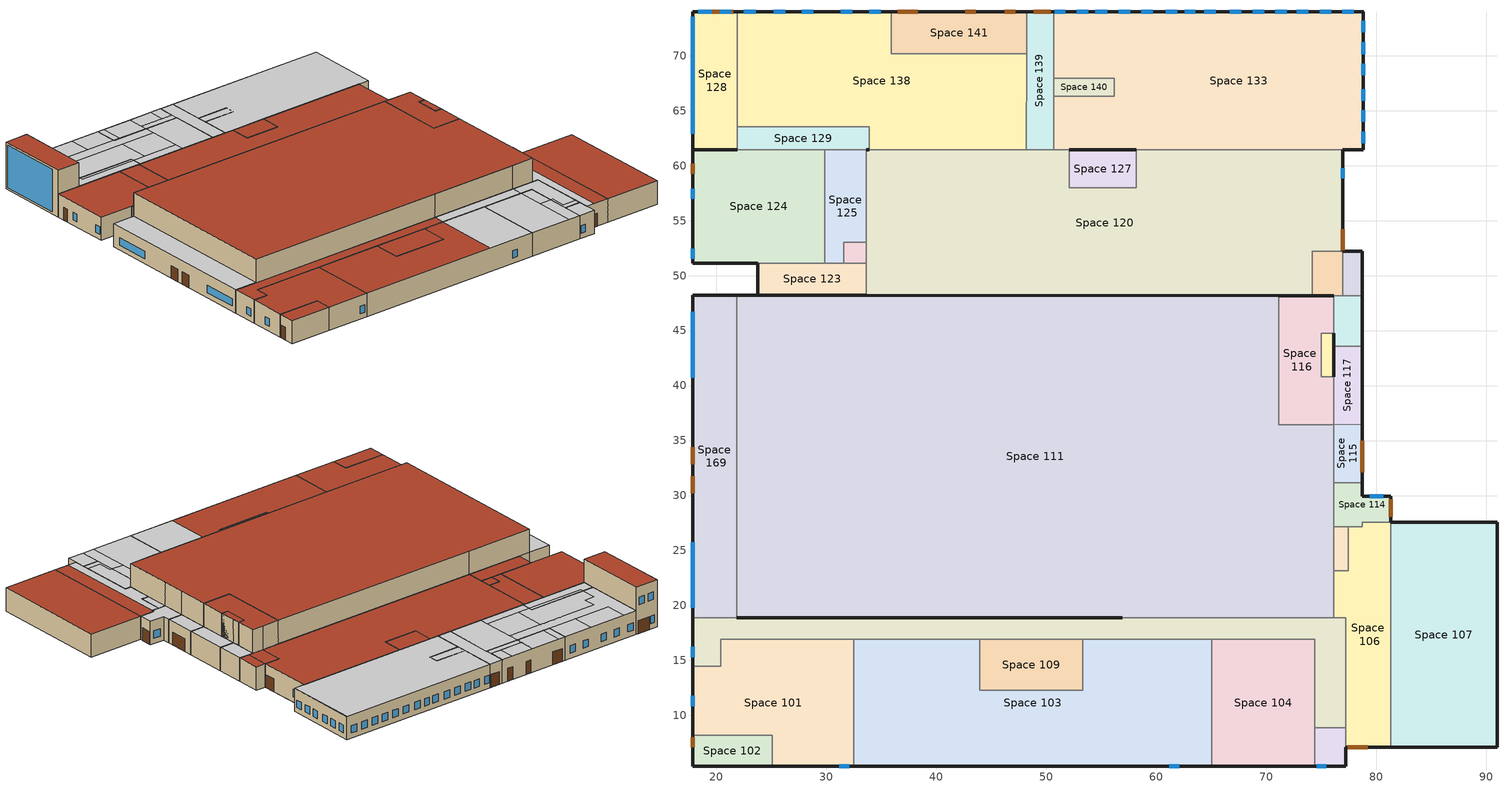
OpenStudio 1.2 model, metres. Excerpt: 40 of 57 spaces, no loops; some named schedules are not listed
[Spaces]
Space 101
 floor ground: 32.5,16.94 32.5,5.37 25.1,5.37 25.1,8.21 17.82,8.21 17.82,14.49 20.37,14.49 20.37,16.94 z0
 wall outside: 25.1,5.37 32.5,5.37 / 17.82,14.49 17.82,8.21 z0:3.96
 wall to Space 102: 17.82,8.21 25.1,8.21 25.1,5.37 z0:3.96
 wall to Space 108: 32.5,16.94 20.37,16.94 20.37,14.49 17.82,14.49 z0:3.96
 wall to Space 103: 32.5,5.37 32.5,16.94 z0:3.96
 window: 31.18,5.37 32.06,5.37 / 17.82,11.81 17.82,10.85 z0.9:2.15
 roof outside: 32.5,5.37 32.5,16.94 20.37,16.94 20.37,14.49 17.82,14.49 17.82,8.21 25.1,8.21 25.1,5.37 z3.96
Space 102
 floor ground: 25.1,8.21 25.1,5.37 17.82,5.37 17.82,8.21 z0
 wall outside: 17.82,8.21 17.82,5.37 25.1,5.37 z0:3.96
 door: 17.82,8.02 17.82,7.11 z0:2.15
 roof outside: 25.1,5.37 25.1,8.21 17.82,8.21 17.82,5.37 z3.96
Space 103
 floor ground: 65.05,16.94 65.05,5.37 32.5,5.37 32.5,16.94 43.97,16.94 43.97,12.29 53.33,12.29 53.33,16.94 z0
 wall outside: 32.5,5.37 65.05,5.37 z0:3.96
 wall to Space 108: 43.97,16.94 32.5,16.94 / 65.05,16.94 53.33,16.94 z0:3.96
 wall to Space 109: 53.33,16.94 53.33,12.29 43.97,12.29 43.97,16.94 z0:3.96
 wall to Space 104: 65.05,5.37 65.05,16.94 z0:3.96
 window: 61.2,5.37 62.08,5.37 z0.9:2.15
 ceiling to Space 153: 65.05,5.37 65.05,16.94 56.89,16.94 56.89,5.37 z3.96
 roof outside: 32.5,5.37 56.89,5.37 56.89,16.94 53.33,16.94 53.33,12.29 43.97,12.29 43.97,16.94 32.5,16.94 z3.96
Space 104
 floor ground: 74.39,16.94 74.39,5.37 65.05,5.37 65.05,16.94 z0
 wall outside: 65.05,5.37 74.39,5.37 z0:3.96
 wall to Space 108: 74.39,8.88 74.39,16.94 65.05,16.94 z0:3.96
 wall to Space 105: 74.39,5.37 74.39,8.88 z0:3.96
 ceiling to Space 153: 72.25,5.37 72.25,16.94 65.05,16.94 65.05,5.37 z3.96
 ceiling to Space 168: 74.39,12.41 74.39,16.94 72.25,16.94 72.25,12.41 z3.96
 ceiling to Space 154: 74.39,5.37 74.39,12.41 72.25,12.41 72.25,5.37 z3.96
Space 105
 floor ground: 77.21,8.88 77.21,5.37 74.39,5.37 74.39,8.88 z0
 wall outside: 74.39,5.37 77.21,5.37 77.21,7.11 z0:3.96
 wall to Space 108: 77.21,8.88 74.39,8.88 z0:3.96
 wall to Space 106: 77.21,7.11 77.21,8.88 z0:3.96
 window: 74.61,5.37 75.47,5.37 z0.9:2.15
 ceiling to Space 154: 77.21,5.37 77.21,8.88 74.39,8.88 74.39,5.37 z3.96
Space 106
 floor ground: 81.3,27.59 81.3,7.11 77.21,7.11 77.21,18.91 76.15,18.91 76.15,23.15 77.44,23.15 77.44,27.18 78.73,27.18 78.73,27.59 z0
 wall outside: 77.21,7.11 81.3,7.11 z0:3.96
 wall to Space 108: 76.15,18.91 77.21,18.91 77.21,8.88 z0:3.96
 wall to Space 111: 76.15,23.15 76.15,18.91 z0:3.96
 wall to Space 112: 77.44,27.18 77.44,23.15 76.15,23.15 z0:3.96
 wall to Space 114: 81.3,27.59 78.73,27.59 78.73,27.18 77.44,27.18 z0:3.96
 wall to Space 107: 81.3,7.11 81.3,27.59 z0:3.96
 door: 77.41,7.11 79.21,7.11 z0:2.15
 ceiling to Space 168: 78.73,7.11 78.73,27.18 77.44,27.18 77.44,23.15 76.15,23.15 76.15,18.91 77.21,18.91 77.21,7.11 z3.96
 roof outside: 81.3,7.11 81.3,27.59 78.73,27.59 78.73,7.11 z3.96
Space 107
 floor ground: 90.98,27.59 90.98,7.11 81.3,7.11 81.3,27.59 z0
 wall outside: 81.3,7.11 90.98,7.11 90.98,27.59 81.3,27.59 z0:3.96
 roof outside: 90.98,7.11 90.98,27.59 81.3,27.59 81.3,7.11 z3.96
Space 108
 floor ground: 77.21,18.91 77.21,8.88 74.39,8.88 74.39,16.94 20.37,16.94 20.37,14.49 17.82,14.49 17.82,18.91 z0
 wall outside: 17.82,18.91 17.82,14.49 z0:3.96
 wall to Space 109: 43.97,16.94 53.33,16.94 z0:3.96
 wall to Space 169: 21.84,18.91 17.82,18.91 z0:3.96
 wall to Space 111: 76.15,18.91 21.84,18.91 z0:3.96
 window: 17.82,16.26 17.82,15.31 z0.9:2.15
 ceiling to Space 153: 72.25,16.94 72.25,18.9 56.89,18.9 56.89,16.94 z3.96
 ceiling to Space 168: 77.21,9.91 77.21,18.91 76.15,18.91 76.15,18.9 72.25,18.9 72.25,16.94 74.39,16.94 74.39,12.41 74.8,12.41 74.8,9.91 z3.96
 ceiling to Space 154: 77.21,8.88 77.21,9.91 74.8,9.91 74.8,12.41 74.39,12.41 74.39,8.88 z3.96
 roof outside: 20.37,14.49 20.37,16.94 56.89,16.94 56.89,18.9 76.15,18.9 76.15,18.91 17.82,18.91 17.82,14.49 z3.96
Space 109
 floor ground: 53.33,16.94 53.33,12.29 43.97,12.29 43.97,16.94 z0
 roof outside: 53.33,12.29 53.33,16.94 43.97,16.94 43.97,12.29 z3.96
Space 111
 floor ground: 33.64,48.23 71.12,48.18 71.12,36.44 76.15,36.44 76.15,18.91 21.84,18.91 21.84,48.23 z0
 wall outside: 23.77,48.23 21.84,48.23 z0:3.96; 71.12,48.18 33.64,48.23 21.84,48.23 / 21.84,18.91 56.89,18.91 z3.96:7.92
 wall to Space 169: 21.84,48.23 21.84,18.91 z0:3.96
 wall to Space 123: 33.64,48.23 23.77,48.23 z0:3.96
 wall to Space 120: 71.12,48.18 33.64,48.23 z0:3.96
 wall to Space 116: 76.15,36.44 71.12,36.44 71.12,48.18 z0:7.92
 wall to Space 115: 76.15,31.16 76.15,36.44 z0:3.96
 wall to Space 114: 76.15,27.18 76.15,31.16 z0:3.96
 wall to Space 112: 76.15,23.15 76.15,27.18 z0:3.96
 wall to Space 165: 76.15,31.16 76.15,36.44 z3.96:7.92
 wall to Space 153: 72.25,18.91 76.15,18.91 z3.96:7.92
 wall to Space 164: 76.15,27.18 76.15,31.16 z3.96:7.92
 wall to Space 201: 21.84,48.23 21.84,18.91 z3.96:7.92
 wall to Space 168: 76.15,18.91 76.15,27.18 / 56.89,18.91 72.25,18.91 z3.96:7.92
 roof outside: 76.15,18.91 76.15,36.44 71.12,36.44 71.12,48.18 33.64,48.23 21.84,48.23 21.84,18.91 z7.92
Space 112
 floor ground: 77.44,27.18 77.44,23.15 76.15,23.15 76.15,27.18 z0
 wall to Space 114: 77.44,27.18 76.15,27.18 z0:3.96
 ceiling to Space 168: 77.44,23.15 77.44,27.18 76.15,27.18 76.15,23.15 z3.96
Space 114
 floor ground: 78.73,31.16 78.73,29.95 81.3,29.95 81.3,27.59 78.73,27.59 78.73,27.18 76.15,27.18 76.15,31.16 z0
 wall outside: 81.3,27.59 81.3,29.95 78.73,29.95 78.73,31.16 z0:3.96
 wall to Space 115: 78.73,31.16 76.15,31.16 z0:3.96
 window: 80.64,29.95 79.42,29.95 z0.9:2.15
 door: 81.3,28.07 81.3,29.67 z0:2.15
 ceiling to Space 164: 78.73,27.18 78.73,27.59 81.3,27.59 81.3,29.95 78.73,29.95 78.73,31.16 76.15,31.16 76.15,27.18 z3.96
Space 115
 floor ground: 78.73,36.47 78.73,31.16 76.15,31.16 76.15,36.44 z0
 wall outside: 78.73,31.16 78.73,36.47 z0:3.96
 wall to Space 117: 78.73,36.47 76.15,36.44 z0:3.96
 door: 78.73,32.1 78.73,35 z0:2.15
 ceiling to Space 165: 78.73,31.16 78.73,36.47 76.15,36.44 76.15,31.16 z3.96
Space 116
 floor ground: 71.12,48.18 74.2,48.18 76.15,48.18 76.15,44.78 75.01,44.78 75.01,40.8 76.15,40.8 76.15,36.44 71.12,36.44 z0
 wall outside: 76.15,48.18 74.2,48.18 71.12,48.18 z3.96:7.92
 wall to Space 118: 76.15,40.8 75.01,40.8 75.01,44.78 76.15,44.78 z0:7.92
 wall to Space 117: 76.15,36.44 76.15,40.8 z0:3.96
 wall to Space 120: 74.2,48.18 71.12,48.18 z0:3.96
 wall to Space 121: 76.15,48.18 74.2,48.18 z0:3.96
 wall to Space 167: 76.15,36.44 76.15,40.8 z3.96:7.92
 wall to Space 166: 76.15,44.78 76.15,48.18 z3.96:7.92
 wall to Space 119: 76.15,44.78 76.15,48.18 z0:3.96
 roof outside: 76.15,36.44 76.15,40.8 75.01,40.8 75.01,44.78 76.15,44.78 76.15,48.18 74.2,48.18 71.12,48.18 71.12,36.44 z7.92
Space 117
 floor ground: 78.73,43.56 78.73,36.47 76.15,36.44 76.15,43.56 z0
 wall outside: 78.73,36.47 78.73,43.56 z0:3.96
 wall to Space 118: 76.15,43.56 76.15,40.8 z0:3.96
 wall to Space 119: 78.73,43.56 76.15,43.56 z0:3.96
 ceiling to Space 167: 76.15,36.44 78.73,36.47 78.73,43.56 76.15,43.56 z3.96
Space 118
 floor ground: 76.15,44.78 76.15,40.8 75.01,40.8 75.01,44.78 z0
 wall outside: 76.15,40.8 76.15,44.78 z3.96:7.92
 wall to Space 119: 76.15,43.56 76.15,44.78 z0:3.96
 wall to Space 166: 76.15,43.56 76.15,44.78 z3.96:7.92
 wall to Space 167: 76.15,40.8 76.15,43.56 z3.96:7.92
 roof outside: 76.15,40.8 76.15,44.78 75.01,44.78 75.01,40.8 z7.92
Space 119
 floor ground: 78.73,48.18 78.73,43.56 76.15,43.56 76.15,48.18 76.95,48.18 z0
 wall outside: 78.73,43.56 78.73,48.18 z0:3.96
 wall to Space 121: 76.95,48.18 76.15,48.18 z0:3.96
 wall to Space 122: 78.73,48.18 76.95,48.18 z0:3.96
 ceiling to Space 166: 78.73,43.56 78.73,48.18 76.95,48.18 76.15,48.18 76.15,43.56 z3.96
Space 120
 floor ground: 76.96,61.45 76.95,52.2 74.2,52.2 74.2,48.18 33.64,48.23 33.64,61.45 52.1,61.45 52.1,57.98 58.16,57.98 58.16,61.45 z0; 76.95,61.45 76.95,52.2 74.2,52.2 74.2,48.18 33.64,48.23 33.64,61.45 52.1,61.45 52.1,57.98 58.16,57.98 58.16,61.45 z0
 wall outside: 76.95,52.2 76.95,61.45 z0:3.96
 wall to Space 125: 33.64,61.45 33.64,53.05 z0:3.96
 wall to Space 130: 33.91,61.45 33.64,61.45 z0:3.96
 wall to Space 131: 48.19,61.45 33.91,61.45 z0:3.96
 wall to Space 132: 50.66,61.45 48.19,61.45 z0:3.96
 wall to Space 134: 52.1,61.45 50.66,61.45 z0:3.96
 wall to Space 127: 58.16,61.45 58.16,57.98 52.1,57.98 52.1,61.45 z0:3.96
 wall to Space 137: 76.95,61.45 58.16,61.45 z0:3.96
 wall to Space 121: 74.2,48.18 74.2,52.2 76.95,52.2 z0:3.96
 wall to Space 123: 33.64,51.15 33.64,48.23 z0:3.96
 wall to Space 126: 33.64,53.05 33.64,51.15 z0:3.96
 window: 76.95,58.85 76.95,59.75 z0.9:2.15
 door: 76.95,52.32 76.95,54.21 z0:2.15
 roof outside: 74.2,48.18 74.2,52.2 76.95,52.2 76.95,61.45 58.16,61.45 58.16,57.98 52.1,57.98 52.1,61.45 33.64,61.45 33.64,48.23 z3.96; 74.2,48.18 74.2,52.2 76.95,52.2 76.95,61.45 58.16,61.45 58.16,57.98 52.1,57.98 52.1,61.45 33.64,61.45 33.64,48.23 z3.96
Space 121
 floor ground: 76.95,52.2 76.95,48.18 74.2,48.18 74.2,52.2 z0
 wall to Space 122: 76.95,48.18 76.95,52.2 z0:3.96
 roof outside: 76.95,48.18 76.95,52.2 74.2,52.2 74.2,48.18 z3.96
Space 122
 floor ground: 78.73,52.2 78.73,48.18 76.95,48.18 76.95,52.2 z0
 wall outside: 78.73,48.18 78.73,52.2 76.95,52.2 z0:3.96
 roof outside: 76.95,48.18 78.73,48.18 78.73,52.2 76.95,52.2 z3.96
Space 123
 floor ground: 33.64,51.15 33.64,48.23 23.77,48.23 23.77,51.15 z0
 wall outside: 23.77,51.15 23.77,48.23 z0:3.96
 wall to Space 124: 29.84,51.15 23.77,51.15 z0:3.96
 wall to Space 125: 31.58,51.15 29.84,51.15 z0:3.96
 wall to Space 126: 33.64,51.15 31.58,51.15 z0:3.96
 roof outside: 33.64,48.23 33.64,51.15 23.77,51.15 23.77,48.23 z3.96
Space 124
 floor ground: 29.84,61.45 29.84,51.15 17.82,51.15 17.82,61.45 z0
 wall outside: 17.82,61.45 17.82,51.15 23.77,51.15 z0:3.96
 wall to Space 125: 29.84,51.15 29.84,61.45 z0:3.96
 wall to Space 128: 21.87,61.45 17.82,61.45 z0:3.96
 wall to Space 129: 29.84,61.45 21.87,61.45 z0:3.96
 window: 17.82,57.89 17.82,56.99 / 17.82,52.45 17.82,51.55 z0.9:2.15
 door: 17.82,60.18 17.82,59.28 z0:2.15
 roof outside: 29.84,51.15 29.84,61.45 17.82,61.45 17.82,51.15 z3.96
Space 125
 floor ground: 33.64,61.45 33.64,53.05 31.58,53.05 31.58,51.15 29.84,51.15 29.84,61.45 z0
 wall to Space 129: 33.64,61.45 29.84,61.45 z0:3.96
 wall to Space 126: 31.58,51.15 31.58,53.05 33.64,53.05 z0:3.96
 roof outside: 31.58,51.15 31.58,53.05 33.64,53.05 33.64,61.45 29.84,61.45 29.84,51.15 z3.96
Space 126
 floor ground: 33.64,53.05 33.64,51.15 31.58,51.15 31.58,53.05 z0
 roof outside: 33.64,51.15 33.64,53.05 31.58,53.05 31.58,51.15 z3.96
Space 127
 floor ground: 58.16,61.45 58.16,57.98 52.1,57.98 52.1,61.45 z0
 wall to Space 135: 58.16,61.45 52.1,61.45 z0:3.96
 roof outside: 58.16,57.98 58.16,61.45 52.1,61.45 52.1,57.98 z3.96
Space 128
 floor ground: 21.87,74 21.87,61.45 17.82,61.45 17.82,74 z0
 wall outside: 21.87,74 17.82,74 17.82,61.45 z0:7.92; 17.82,61.45 21.87,61.45 z3.96:7.92
 wall to Space 129: 21.87,61.45 21.87,63.56 z0:3.96
 wall to Space 138: 21.87,63.56 21.87,74 z0:3.96
 wall to Space 144: 21.87,61.45 21.87,74 z3.96:7.92
 window: 19,74 18.32,74 z0.9:2.15; 21.35,74 20.3,74 / 19.57,74 18.52,74 z4.86:6.11; 17.82,73.54 17.82,62.89 z0.35:7.54
 door: 21.52,74 19.37,74 z0:2.15
 roof outside: 17.82,61.45 21.87,61.45 21.87,74 17.82,74 z7.92
Space 129
 floor ground: 33.91,63.56 33.91,61.45 21.87,61.45 21.87,63.56 z0
 wall outside: 33.64,61.45 33.91,61.45 z0:3.96
 wall to Space 138: 33.91,61.45 33.91,63.56 21.87,63.56 z0:3.96
 ceiling to Space 146: 33.91,63.03 33.91,63.56 23.82,63.56 23.82,63.03 z3.96
 ceiling to Space 144: 33.91,61.47 33.91,63.03 23.82,63.03 23.82,63.56 21.87,63.56 21.87,61.47 z3.96
 roof outside: 21.87,61.45 33.91,61.45 33.91,61.47 21.87,61.47 21.87,63.56 z3.96
Space 130
Space 131
 wall to Space 138: 48.19,61.45 33.91,61.45 z0:3.96
Space 132
 wall to Space 139: 50.66,61.45 48.19,61.45 z0:3.96
Space 133
 floor ground: 78.85,74 78.81,61.45 78.81,74 z0; 78.81,74 78.81,61.45 76.96,61.45 76.96,61.46 50.66,61.45 50.66,66.32 56.2,66.32 56.2,67.93 50.66,67.93 50.66,74 z0
 wall outside: 76.96,61.45 78.81,61.45 78.81,74 / 78.85,74 50.66,74 z0:3.96
 wall to Space 137: 58.16,61.46 76.96,61.46 z0:3.96
 wall to Space 136: 52.1,61.46 58.16,61.46 z0:3.96
 wall to Space 134: 50.66,61.45 52.1,61.46 z0:3.96
 wall to Space 139: 50.66,66.32 50.66,61.45 / 50.66,74 50.66,67.93 z0:3.96
 wall to Space 140: 50.66,67.93 56.2,67.93 56.2,66.32 50.66,66.32 z0:3.96
 window: 71.87,74 70.82,74 / 73.82,74 72.77,74 / 75.91,74 74.86,74 / 77.97,74 76.92,74 / 69.81,74 68.76,74 / 67.72,74 66.67,74 / 65.42,74 64.37,74 / 63.54,74 62.6,74 / 61.9,74 60.85,74 / 59.67,74 58.62,74 / 57.61,74 56.56,74 / 55.52,74 54.47,74 / 53.8,74 52.75,74 / 51.71,74 50.78,74 / 78.81,72.11 78.81,73.16 / 78.81,70.15 78.81,71.2 / 78.81,68.21 78.81,69.26 / 78.81,65.89 78.81,66.94 / 78.81,63.99 78.81,65.04 / 78.81,62.03 78.81,63.08 z0.9:2.15
 ceiling to Space 145: 78.81,61.47 78.85,74 50.66,74 50.66,61.47 z3.96
 roof outside: 78.81,61.45 78.81,61.47 50.66,61.47 z3.96
Space 134
Space 135
 wall outside: 58.16,61.46 52.1,61.46 z0:3.96
Space 136
 wall outside: 52.1,61.45 58.16,61.45 z0:3.96
Space 137
 floor ground: 76.96,61.46 76.96,61.45 58.16,61.45 58.16,61.46 z0
 roof outside: 76.96,61.45 76.96,61.46 58.16,61.46 58.16,61.45 z3.96
Space 138
 floor ground: 35.89,74 35.89,70.18 48.22,70.18 48.19,61.45 33.91,61.45 33.91,63.56 21.87,63.56 21.87,74 z0
 wall outside: 35.89,74 21.87,74 z0:3.96
 wall to Space 139: 48.19,61.45 48.22,70.18 z0:3.96
 wall to Space 141: 48.22,70.18 35.89,70.18 35.89,74 z0:3.96
 window: 23.55,74 22.5,74 / 26.26,74 25.21,74 / 28.82,74 27.77,74 / 32.36,74 31.31,74 / 34.92,74 33.87,74 z0.9:2.15
 ceiling to Space 144: 23.82,63.56 23.82,66.28 25.55,66.28 25.55,68.41 42.21,68.41 42.21,70.18 35.89,70.18 35.89,70.22 30.78,70.21 24.27,70.21 24.27,74 21.87,74 21.87,63.56 z3.96; 42.21,61.47 42.21,63.03 33.91,63.03 33.91,61.47 z3.96
 ceiling to Space 148: 30.78,70.21 30.78,74 24.27,74 24.27,70.21 z3.96
 ceiling to Space 147: 42.21,63.03 42.21,68.41 36.13,68.41 36.13,63.03 z3.96
 ceiling to Space 145: 48.19,61.47 48.22,70.18 42.21,70.18 42.21,61.47 z3.96
 ceiling to Space 146: 36.13,63.03 36.13,68.41 25.55,68.41 25.55,66.28 23.82,66.28 23.82,63.56 33.91,63.56 33.91,63.03 z3.96
 ceiling to Space 149: 30.78,70.21 35.89,70.22 35.89,74 30.78,74 z3.96
 roof outside: 33.91,61.45 48.19,61.45 48.19,61.47 33.91,61.47 z3.96
Space 139
 floor ground: 48.22,74 50.66,74 50.66,61.45 48.19,61.45 48.22,70.18 z0
 wall outside: 50.66,74 48.22,74 z0:3.96
 wall to Space 141: 48.22,74 48.22,70.2 z0:3.96
 wall to Space 140: 50.66,66.32 50.66,67.93 z0:3.96
 door: 50.39,74 48.86,74 z0:2.15
 ceiling to Space 145: 50.66,61.47 50.66,74 48.22,74 48.22,70.18 48.19,61.47 z3.96
Space 140
 floor ground: 56.2,67.93 56.2,66.32 50.66,66.32 50.66,67.93 z0
 ceiling adiabatic (MNECB Ref Roof 12.089): 56.2,66.32 56.2,67.93 50.66,67.93 50.66,66.32 z3.96
Space 141
 floor ground: 48.22,74 48.22,70.18 35.89,70.18 35.89,74 z0
 wall outside: 48.22,74 35.89,74 z0:3.96
 door: 38.28,74 36.48,74 / 43.57,74 42.61,74 / 47.15,74 46.21,74 z0:2.15
 ceiling to Space 145: 48.22,70.18 48.22,74 48.2,74 48.2,71.25 42.21,71.25 42.21,70.18 z3.96
 ceiling to Space 152: 48.2,71.25 48.2,74 46.34,74 46.34,71.25 z3.96
 ceiling to Space 149: 35.89,70.22 37.07,70.22 37.07,74 35.89,74 z3.96
 ceiling to Space 150: 37.07,70.22 42.21,70.23 42.21,74 37.07,74 z3.96
 ceiling to Space 151: 42.21,71.25 46.34,71.25 46.34,74 42.21,74 z3.96
 roof outside: 42.21,70.18 42.21,70.23 35.89,70.22 35.89,70.18 z3.96
Space 169
 floor ground: 21.84,48.23 21.84,18.91 17.82,18.91 17.82,48.23 z0
 wall outside: 21.84,48.23 17.82,48.23 17.82,18.91 z0:3.96
 window: 17.82,46.69 17.82,40.73 / 17.82,25.73 17.82,19.79 z0.9:2.15
 door: 17.82,34.37 17.82,32.85 / 17.82,31.73 17.82,30.21 z0:2.15
 ceiling to Space 201: 21.84,18.91 21.84,48.23 17.82,48.23 17.82,18.91 z3.96
[Site]
Site 1: Latitude {deg}=44.12; Longitude {deg}=-77.53; Time Zone {hr}=-5; Elevation {m}=86
[SizingPeriod:DesignDay] Barometric Pressure {Pa}=100296; Sky Clearness=0; Rain Indicator=0; Snow Indicator=0; Day of Month=21; Daylight Saving Time Indicator=0; Dry-Bulb Temperature Range Modifier Type=DefaultMultipliers
Name | Maximum Dry-Bulb Temperature {C} | Daily Dry-Bulb Temperature Range {deltaC} | Humidity Indicating Conditions at Maximum Dry-Bulb {BasedOnField A3} | Wind Speed {m/s} | Wind Direction {deg} | Month | Day Type | Humidity Indicating Type | Solar Model Indicator | ASHRAE Taub | ASHRAE Taud
Trenton Ann Htg Wind 99.6% Condns WS=>MCDB | -3.4 | 0 | -3.4 | 13.4 | 50 | 1 | WinterDesignDay | Wetbulb | ASHRAEClearSky
Trenton Ann Clg .4% Condns Enth=>MDB | 27.5 | 9.9 | 70700 | 5.1 | 220 | 7 | SummerDesignDay | Enthalpy | ASHRAETau | 0.459 | 2.014
Trenton Ann Hum_n 99.6% Condns DP=>MCDB | -21 | 0 | -27.1 | 2.9 | 50 | 1 | WinterDesignDay | Dewpoint | ASHRAEClearSky
Trenton Ann Htg 99.6% Condns DB | -21.8 | 0 | -21.8 | 2.9 | 50 | 1 | WinterDesignDay | Wetbulb | ASHRAEClearSky
[Building]
Building 58 - Archetype 5A: North Axis {deg}=-5; Default Construction Set=V2Baseline-MNECB_ASHRAE90.1_ClimateZone6_ConstSet 1
[Material]
Name | Roughness | Thickness | Conductivity | Density | Specific Heat | Thermal Absorptance | Solar Absorptance | Visible Absorptance
MAT-CC05 4 HW CONCRETE | Rough | 0.1016 | 1.311 | 2240 | 836.8 | 0.9 | 0.7 | 0.7
MNECB Ref Polystyrene 25mm | MediumRough | 0.02487 | 0.02885 | 28.832 | 1213.897
MNECB Ref concrete 100mm | MediumRough | 0.1016 | 1.80282 | 2242.512 | 837.17
MNECB Ref Gravel 50mm | VeryRough | 0.0508 | 1.80282 | 1601.794 | 837.17 | 0.9 | 0.7 | 0.7
MNECB Built-up Roof 9.5mm | VeryRough | 0.110097 | 0.1634 | 1121.29 | 1465.048 | 0.9 | 0.7 | 0.7
MNECB Ref Polystyrene 53mm | MediumRough | 0.053368 | 0.02885 | 28.832 | 1213.897
MNECB Ref Metal | Smooth | 0.0015 | 62.7066 | 7832.773 | 502.302 | 0.9 | 0.2 | 0.2
000_G05 25mm wood | MediumSmooth | 0.0254 | 0.15 | 608 | 1630
000_F08 Metal surface | Smooth | 0.0008 | 45.28 | 7824 | 500
000_G05 12mm wood | MediumSmooth | 0.012 | 0.15 | 608 | 1630
Wall Insulation - RSI0.88 | MediumRough | 0.0396 | 0.045 | 265 | 836.8 | 0.9 | 0.7 | 0.7
000_G01a 19mm gypsum board | MediumSmooth | 0.019 | 0.16 | 800 | 1090
000_F16 Acoustic tile | MediumSmooth | 0.0191 | 0.06 | 368 | 590
000_M11 100mm lightweight concrete | MediumRough | 0.1016 | 0.53 | 1280 | 840
000_I01 25mm insulation board | MediumRough | 0.0254 | 0.03 | 43 | 1210
Wall Insulation - RSI2.11 | MediumRough | 0.09495 | 0.045 | 265 | 836.8 | 0.9 | 0.7 | 0.7
MNECB Built-up Roof 9.5mm 2 | VeryRough | 0.0095 | 0.1634 | 1121.29 | 1465.048 | 0.9 | 0.7 | 0.7
Roof Insulation RSI1.76 | MediumRough | 0.08624 | 0.049 | 265 | 836.8 | 0.9 | 0.7 | 0.7
50mm lightweight concrete | MediumRough | 0.05 | 0.53 | 1280 | 840
[Material:NoMass]
CP02 CARPET PAD: Roughness=VeryRough; Thermal Resistance=0.2165; Thermal Absorptance=0.9; Solar Absorptance=0.7; Visible Absorptance=0.8
[Construction]
MNECB Ref Underground Floor 6.136: MNECB Ref Polystyrene 25mm, MNECB Ref concrete 100mm
MNECB Ref Roof 12.089: MNECB Ref Gravel 50mm, MNECB Built-up Roof 9.5mm, MNECB Ref Polystyrene 53mm, MNECB Ref Metal
MNECB_ExtWindow: MNECB Ref Simple Glazing System
000_Interior Partition; 000_Interior Door: 000_G05 25mm wood
000_ExtSlabCarpet_4in_ClimateZone 1-8: MAT-CC05 4 HW CONCRETE, CP02 CARPET PAD
V4-BWall2: 000_F08 Metal surface, 000_G05 12mm wood, Wall Insulation - RSI0.88, 000_G01a 19mm gypsum board
V4-BRoof1- RSI0.7: MNECB Ref Gravel 50mm, MNECB Built-up Roof 9.5mm, MNECB Ref Metal
000_Interior Floor: 000_F16 Acoustic tile, 000_F05 Ceiling air space resistance, 000_M11 100mm lightweight concrete
000_Interior Wall: 000_G01a 19mm gypsum board, 000_F04 Wall air space resistance, 000_G01a 19mm gypsum board
000_Interior Ceiling: 000_M11 100mm lightweight concrete, 000_F05 Ceiling air space resistance, 000_F16 Acoustic tile
000_Exterior Door: 000_F08 Metal surface, 000_I01 25mm insulation board
000_Exterior Window 1: 000_Clear 3mm 1, 000_Air 13mm, 000_Clear 3mm 1
000_Interior Window 1: 000_Clear 3mm 1
V2-BWall2: 000_F08 Metal surface, 000_G05 12mm wood, Wall Insulation - RSI2.11, 000_G01a 19mm gypsum board
V2-BRoof1 1: MNECB Ref Gravel 50mm, MNECB Built-up Roof 9.5mm 2, Roof Insulation RSI1.76, 50mm lightweight concrete
000_Interior Floor 1: 000_F16 Acoustic tile, 000_F05 Ceiling air space resistance, 50mm lightweight concrete
000_Interior Ceiling 1: 50mm lightweight concrete, 000_F05 Ceiling air space resistance, 000_F16 Acoustic tile
MNECB_ExtWindow 1: MNECB Ref Simple Glazing System 1
[WindowMaterial:SimpleGlazingSystem] Solar Heat Gain Coefficient=0.64; Visible Transmittance=0.21
Name | U-Factor {W/m2-K}
MNECB Ref Simple Glazing System | 3.2
MNECB Ref Simple Glazing System 1 | 2.8
[DefaultConstructionSet] Interior Partition Construction=000_Interior Partition
Name | Default Exterior Surface Constructions | Default Interior Surface Constructions | Default Ground Contact Surface Constructions | Default Exterior SubSurface Constructions | Default Interior SubSurface Constructions
V4Baseline-MNECB_ASHRAE90.1_ClimateZone6_ConstSet 1 | ASHRAE_90.1-2004_ClimateZone 5-6 (s_scho)_Exterior_DefSurfCons 5 | 000_Interior_DefSurfCons 11 | 000_Ground_DefSurfCons 11 | ASHRAE_90.1-2004_ClimateZone 5-6 (s_scho)_Exterior_DefSubCons 5 | 000_Interior_DefSubCons 11
V2Baseline-MNECB_ASHRAE90.1_ClimateZone6_ConstSet 1 | ASHRAE_90.1-2004_ClimateZone 5-6 (s_scho)_Exterior_DefSurfCons 6 | 000_Interior_DefSurfCons 8 | 000_Ground_DefSurfCons 12 | ASHRAE_90.1-2004_ClimateZone 5-6 (s_scho)_Exterior_DefSubCons 2 | 000_Interior_DefSubCons 12
[Material:AirGap]
Name | Thermal Resistance
000_F05 Ceiling air space resistance | 0.18
000_F04 Wall air space resistance | 0.15
[WindowMaterial:Glazing]
000_Clear 3mm 1: Optical Data Type=SpectralAverage; Thickness=0.003; Solar Transmittance at Normal Incidence=0.837; Front Side Solar Reflectance at Normal Incidence=0.075; Back Side Solar Reflectance at Normal Incidence=0.075; Visible Transmittance at Normal Incidence=0.898; Front Side Visible Reflectance at Normal Incidence=0.081; Back Side Visible Reflectance at Normal Incidence=0.081; Infrared Transmittance at Normal Incidence=0; Front Side Infrared Hemispherical Emissivity=0.84; Back Side Infrared Hemispherical Emissivity=0.84; Conductivity=0.9
[WindowMaterial:Gas]
000_Air 13mm: Gas Type=Air; Thickness=0.0127
[DefaultSurfaceConstructions]
Name | Floor Construction | Wall Construction | Roof Ceiling Construction
ASHRAE_90.1-2004_ClimateZone 5-6 (s_scho)_Exterior_DefSurfCons 5 | 000_ExtSlabCarpet_4in_ClimateZone 1-8 | V4-BWall2 | V4-BRoof1- RSI0.7
000_Interior_DefSurfCons 11 | 000_Interior Floor | 000_Interior Wall | 000_Interior Ceiling
000_Ground_DefSurfCons 11; 000_Ground_DefSurfCons 12 | MNECB Ref Underground Floor 6.136 |  | 000_ExtSlabCarpet_4in_ClimateZone 1-8
ASHRAE_90.1-2004_ClimateZone 5-6 (s_scho)_Exterior_DefSurfCons 6 | 000_ExtSlabCarpet_4in_ClimateZone 1-8 | V2-BWall2 | V2-BRoof1 1
000_Interior_DefSurfCons 8 | 000_Interior Floor 1 | 000_Interior Wall | 000_Interior Ceiling 1
[DefaultSubSurfaceConstructions] Glass Door Construction=000_Exterior Window 1; Skylight Construction=000_Exterior Window 1; Tubular Daylight Dome Construction=000_Interior Window 1; Tubular Daylight Diffuser Construction=000_Interior Window 1
Name | Fixed Window Construction | Operable Window Construction | Door Construction
ASHRAE_90.1-2004_ClimateZone 5-6 (s_scho)_Exterior_DefSubCons 5 | MNECB_ExtWindow | MNECB_ExtWindow | 000_Exterior Door
000_Interior_DefSubCons 11; 000_Interior_DefSubCons 12 | 000_Interior Window 1 | 000_Interior Window 1 | 000_Interior Door
ASHRAE_90.1-2004_ClimateZone 5-6 (s_scho)_Exterior_DefSubCons 2 | MNECB_ExtWindow 1 | MNECB_ExtWindow 1 | 000_Exterior Door
[DesignSpecification:OutdoorAir]
Name | Outdoor Air Flow per Person {m3/s-person}
NECB-Electrical/Mechanical-*-oa; NECB-Stairway-*-oa | 0.061558
NECB-Retail - sales-C-oa | 0.035472
NECB-Washroom-*-oa | 0.009134
NECB-Locker room-*-oa; NECB-Lounge/recreation-B-oa | 0.009398
NECB-Corr. < 2.4m wide-*-oa; NECB-Corr. >= 2.4m wide-*-oa | 0.030448
NECB-Lobby - other-C-oa | 0.041149
NECB-Gym - play-B-oa | 0.00762
NECB-Storage area-E-oa | 0.035523
NECB-Office - enclosed-A-oa | 0.008627
NECB-Conf./meet./multi-purpose-C-oa | 0.007874
NECB-Gym - fitness-B-oa | 0.021845
[ThermostatSetpoint:DualSetpoint] Heating Setpoint Temperature Schedule=Heating Temp Setpoint- Constant 22; Cooling Setpoint Temperature Schedule=Cooling Temp Setpoint
Thermostat Setpoint Dual Setpoint 1; Thermostat Setpoint Dual Setpoint 2; Thermostat Setpoint Dual Setpoint 3; Thermostat Setpoint Dual Setpoint 4; Thermostat Setpoint Dual Setpoint 10; Thermostat Setpoint Dual Setpoint 11; Thermostat Setpoint Dual Setpoint 12; Thermostat Setpoint Dual Setpoint 13; Thermostat Setpoint Dual Setpoint 14; Thermostat Setpoint Dual Setpoint 15; Thermostat Setpoint Dual Setpoint 16; Thermostat Setpoint Dual Setpoint 17
[BuildingStory]
Building Story 1: Nominal Z Coordinate {m}=0; Nominal Floor to Floor Height {m}=3.9624
[Space] Building Story=Building Story 1
Name | Space Type | Thermal Zone
Space 101 | MNECB-Retail - sales | Thermal Zone 1
Space 102 | MNECB-Electrical/Mechanical | Thermal Zone 1
Space 103 | MNECB-Locker room | Thermal Zone 2
Space 104 | MNECB-Retail - sales | Thermal Zone 3
Space 105 | MNECB-Lobby | Thermal Zone 4
Space 106; Space 107 | MNECB-Recreational Sports Area-Gym | Thermal Zone 5
Space 108 | MNECB-Corridors1 | Thermal Zone 4
Space 109 | MNECB-Washroom | Thermal Zone 2
Space 111; Space 116 | MNECB-Recreational Sports Area-Gym | Thermal Zone 7
Space 112 | MNECB-Stairway | Thermal Zone 5
Space 114; Space 115; Space 119 | MNECB-Lobby | Thermal Zone 6
Space 117 | MNECB-Storage area | Thermal Zone 6
Space 118 | MNECB-Stairway | Thermal Zone 7
Space 120 | MNECB-Recreational Sports Area-Cardio Weight Room | Thermal Zone 8
Space 121 | MNECB-Storage area | Thermal Zone 8
Space 122; Space 127 | MNECB-Electrical/Mechanical | Thermal Zone 8
Space 123; Space 124 | MNECB-Office - enclosed | Thermal Zone 9
Space 125 | MNECB-Lounge/recreation | Thermal Zone 9
Space 126 | MNECB-Washroom | Thermal Zone 9
Space 128 | MNECB-Corridors2 | Thermal Zone 12
Space 129 | MNECB-Storage area | Thermal Zone 12
Space 130; Space 131; Space 132; Space 133; Space 134; Space 135; Space 136; Space 137 | MNECB-Conference/meeting | Thermal Zone 11
Space 138 | MNECB-Conference/meeting | Thermal Zone 12
Space 139 | MNECB-Corridors2 | Thermal Zone 11
Space 140 | MNECB-Stairway | Thermal Zone 11
Space 141 | MNECB-Electrical/Mechanical | Thermal Zone 12
Space 169 | MNECB-Lobby | Thermal Zone 10
[ThermalZone] Use Ideal Air Loads=No
Name | Thermostat
Thermal Zone 1 | Thermostat Setpoint Dual Setpoint 1
Thermal Zone 2 | Thermostat Setpoint Dual Setpoint 10
Thermal Zone 3 | Thermostat Setpoint Dual Setpoint 11
Thermal Zone 4 | Thermostat Setpoint Dual Setpoint 12
Thermal Zone 5 | Thermostat Setpoint Dual Setpoint 13
Thermal Zone 6 | Thermostat Setpoint Dual Setpoint 14
Thermal Zone 7 | Thermostat Setpoint Dual Setpoint 15
Thermal Zone 8 | Thermostat Setpoint Dual Setpoint 16
Thermal Zone 9 | Thermostat Setpoint Dual Setpoint 17
Thermal Zone 10 | Thermostat Setpoint Dual Setpoint 2
Thermal Zone 11 | Thermostat Setpoint Dual Setpoint 3
Thermal Zone 12 | Thermostat Setpoint Dual Setpoint 4
[SpaceType]
Name | Default Schedule Set | Design Specification Outdoor Air Object | Default Construction Set
MNECB-Electrical/Mechanical | NECB-B-Gym | NECB-Electrical/Mechanical-*-oa
MNECB-Retail - sales | NECB-C | NECB-Retail - sales-C-oa
MNECB-Washroom | NECB-B-Cardio Weight Room | NECB-Washroom-*-oa
MNECB-Locker room | NECB-B-Cardio Weight Room | NECB-Locker room-*-oa
MNECB-Corridors1 | NECB-B-Gym | NECB-Corr. < 2.4m wide-*-oa
MNECB-Lobby | NECB-C | NECB-Lobby - other-C-oa
MNECB-Recreational Sports Area-Cardio Weight Room | NECB-B-Cardio Weight Room | NECB-Gym - play-B-oa
MNECB-Stairway | NECB-B-Gym | NECB-Stairway-*-oa
MNECB-Storage area | NECB-E | NECB-Storage area-E-oa
MNECB-Office - enclosed | NECB-A | NECB-Office - enclosed-A-oa
MNECB-Lounge/recreation | NECB-B-Gym | NECB-Lounge/recreation-B-oa
MNECB-Conference/meeting | NECB-C | NECB-Conf./meet./multi-purpose-C-oa | V4Baseline-MNECB_ASHRAE90.1_ClimateZone6_ConstSet 1
MNECB-Corridors2 | NECB-B-Gym | NECB-Corr. >= 2.4m wide-*-oa
MNECB-Recreational Sports Area-Gym | NECB-B-Gym | NECB-Gym - fitness-B-oa
[People]
Name | People Definition | Space or SpaceType
NECB-Electrical/Mechanical-sched-*-people | MNECB-Bldg58-Electrical/Mechanical-sched-*-people_def | MNECB-Electrical/Mechanical
NECB-Retail - sales-sched-C-people | MNECB-Bldg58-Retail-sales-sched-C-people_def | MNECB-Retail - sales
NECB-Washroom-sched-*-people | MNECB-Bldg58-Washroom-sched-*-people_def | MNECB-Washroom
NECB-Locker room-sched-*-people | MNECB-Bldg58-Locker room-sched-*-people_def | MNECB-Locker room
NECB-Corr. < 2.4m wide-sched-*-people | MNECB-Bldg58-Corridors-sched-*-people_def | MNECB-Corridors1
NECB-Lobby - other-sched-C-people | MNECB-Bldg58-Lobby-people_def | MNECB-Lobby
NECB-Gym - play-sched-B-people | NECB-Bldg58-Recreational Sports Area2-sched-B-people_def | MNECB-Recreational Sports Area-Cardio Weight Room
NECB-Stairway-sched-*-people | MNECB-Bldg58-Stairway-sched-*-people_def | MNECB-Stairway
NECB-Storage area-sched-E-people | MNECB-Bldg58-Storage area-sched-E-people_def | MNECB-Storage area
NECB-Office - enclosed-sched-A-people | MNECB-Office-Bldg58- enclosed-sched-A-people_def | MNECB-Office - enclosed
NECB-Lounge/recreation-sched-B-people | MNECB-Bldg58-Lounge/recreation-sched-B-people_def | MNECB-Lounge/recreation
NECB-Conf./meet./multi-purpose-sched-C-people | MNECB-Bldg58-Conference/meeting-people_def | MNECB-Conference/meeting
NECB-Corr. >= 2.4m wide-sched-*-people | MNECB-Bldg58-Corridors2-sched-*-people_def | MNECB-Corridors2
NECB-Gym - fitness-sched-B-people | MNECB-Bldg58-Recreational Sports Area-sched-B-people_def | MNECB-Recreational Sports Area-Gym
[People:Definition] Number of People Calculation Method=Area/Person; Fraction Radiant=0.3
Name | Space Floor Area per Person {m2/person}
MNECB-Bldg58-Electrical/Mechanical-sched-*-people_def | 2000
MNECB-Bldg58-Retail-sales-sched-C-people_def; MNECB-Bldg58-Washroom-sched-*-people_def | 300
MNECB-Bldg58-Locker room-sched-*-people_def; MNECB-Bldg58-Lobby-people_def; NECB-Bldg58-Recreational Sports Area2-sched-B-people_def; MNECB-Bldg58-Lounge/recreation-sched-B-people_def; MNECB-Bldg58-Recreational Sports Area-sched-B-people_def | 100
MNECB-Bldg58-Corridors-sched-*-people_def; MNECB-Bldg58-Stairway-sched-*-people_def; MNECB-Bldg58-Storage area-sched-E-people_def; MNECB-Bldg58-Corridors2-sched-*-people_def | 1000
MNECB-Office-Bldg58- enclosed-sched-A-people_def | 200
MNECB-Bldg58-Conference/meeting-people_def | 50
[Lights]
Name | Lights Definition | Space or SpaceType
NECB-Electrical/Mechanical-sched-*-lights | MNECB-Electrical/Mechanical-sched-*-lights_def | MNECB-Electrical/Mechanical
NECB-Retail - sales-sched-C-lights | MNECB-Retail - sales-sched-C-lights_def | MNECB-Retail - sales
NECB-Washroom-sched-*-lights | MNECB-Washroom-sched-*-lights_def | MNECB-Washroom
NECB-Locker room-sched-*-lights | MNECB-Locker room-sched-*-lights_def | MNECB-Locker room
NECB-Corr. < 2.4m wide-sched-*-lights | MNECB-Corridors-sched-*-lights_def | MNECB-Corridors1
NECB-Lobby - other-sched-C-lights | MNECB-Lobby-sched-C-lights_def | MNECB-Lobby
NECB-Gym - play-sched-B-lights | MNECB-Recreational-SportsArea2--lights_def | MNECB-Recreational Sports Area-Cardio Weight Room
NECB-Stairway-sched-*-lights | MNECB-Stairway-sched-*-lights_def | MNECB-Stairway
NECB-Storage area-sched-E-lights | MNECB-Storage area-sched-E-lights_def | MNECB-Storage area
NECB-Office - enclosed-sched-A-lights | MNECB-Office - enclosed-sched-A-lights_def | MNECB-Office - enclosed
NECB-Lounge/recreation-sched-B-lights | MNECB-Lounge/recreation-sched-B-lights_def | MNECB-Lounge/recreation
NECB-Conf./meet./multi-purpose-sched-C-lights | MNECB-Conference/meeting-lights_def | MNECB-Conference/meeting
NECB-Corr. >= 2.4m wide-sched-*-lights | MNECB-Corridors2-sched-*-lights_def | MNECB-Corridors2
NECB-Gym - fitness-sched-B-lights | MNECB-Recreational-Sports-Area-lights_def | MNECB-Recreational Sports Area-Gym
[Lights:Definition] Design Level Calculation Method=Watts/Area
Name | Watts per Space Floor Area {W/m2}
MNECB-Electrical/Mechanical-sched-*-lights_def; MNECB-Lounge/recreation-sched-B-lights_def | 7.5
MNECB-Retail - sales-sched-C-lights_def | 35.5
MNECB-Washroom-sched-*-lights_def | 8.7
MNECB-Locker room-sched-*-lights_def; MNECB-Corridors-sched-*-lights_def; MNECB-Corridors2-sched-*-lights_def | 8.6
MNECB-Lobby-sched-C-lights_def | 10.8
MNECB-Recreational-SportsArea2--lights_def; MNECB-Recreational-Sports-Area-lights_def | 13
MNECB-Stairway-sched-*-lights_def | 6.5
MNECB-Storage area-sched-E-lights_def | 3.2
MNECB-Office - enclosed-sched-A-lights_def; MNECB-Conference/meeting-lights_def | 19.4
[ElectricEquipment]
Name | Electric Equipment Definition | Space or SpaceType
NECB-Electrical/Mechanical-sched-*-elec | MNECB-Electrical/Mechanical-sched-*-elec_def | MNECB-Electrical/Mechanical
NECB-Retail - sales-sched-C-elec | MNECB-Retail - sales-sched-C-elec_def | MNECB-Retail - sales
NECB-Washroom-sched-*-elec | MNECB-Washroom-sched-*-elec_def | MNECB-Washroom
NECB-Locker room-sched-*-elec | MNECB-Locker room-sched-*-elec_def | MNECB-Locker room
NECB-Corr. < 2.4m wide-sched-*-elec | MNECB-Corridor1-sched-*-elec_def | MNECB-Corridors1
NECB-Lobby - other-sched-C-elec | MNECB-Lobby - other-sched-C-elec_def | MNECB-Lobby
NECB-Gym - play-sched-B-elec | MNECB-Recreational Sports Area2-sched-B-elec_def | MNECB-Recreational Sports Area-Cardio Weight Room
NECB-Stairway-sched-*-elec | MNECB-Stairway-sched-*-elec_def | MNECB-Stairway
NECB-Storage area-sched-E-elec | MNECB-Storage area-sched-E-elec_def | MNECB-Storage area
NECB-Office - enclosed-sched-A-elec | MNECB-Office - enclosed-sched-A-elec_def | MNECB-Office - enclosed
NECB-Lounge/recreation-sched-B-elec | MNECB-Lounge/recreation-sched-B-elec_def | MNECB-Lounge/recreation
NECB-Conf./meet./multi-purpose-sched-C-elec | MNECB-Conference/meeting-sched-C-elec_def | MNECB-Conference/meeting
NECB-Corr. >= 2.4m wide-sched-*-elec | MNECB-Corridor2-sched-*-elec_def | MNECB-Corridors2
NECB-Gym - fitness-sched-B-elec | MNECB-Recreational Sports Area-sched-B-elec_def | MNECB-Recreational Sports Area-Gym
[ElectricEquipment:Definition] Design Level Calculation Method=Watts/Area
Name | Watts per Space Floor Area {W/m2}
MNECB-Electrical/Mechanical-sched-*-elec_def; MNECB-Washroom-sched-*-elec_def; MNECB-Lobby - other-sched-C-elec_def; MNECB-Recreational Sports Area2-sched-B-elec_def; MNECB-Storage area-sched-E-elec_def; MNECB-Lounge/recreation-sched-B-elec_def; MNECB-Conference/meeting-sched-C-elec_def; MNECB-Recreational Sports Area-sched-B-elec_def | 1
MNECB-Retail - sales-sched-C-elec_def; MNECB-Locker room-sched-*-elec_def | 2.5
MNECB-Corridor1-sched-*-elec_def; MNECB-Stairway-sched-*-elec_def; MNECB-Corridor2-sched-*-elec_def | 0
MNECB-Office - enclosed-sched-A-elec_def | 7.5
[DefaultScheduleSet] People Activity Level Schedule=PrimarySchool Activity
Name | Hours of Operation Schedule | Number of People Schedule | Lighting Schedule | Electric Equipment Schedule | Hot Water Equipment Schedule | Other Equipment Schedule
NECB-C | NECB-C-Fan | NECB-C-Bldg58-Occ | NECB-C-Bldg58-Ltg | NECB-C-Bldg58-Equ | NECB-C-HW | NECB-C-Proc
NECB-B-Cardio Weight Room | NECB-B-Bldg58-Fan | NECB-B-Bldg58-Cardio-WeightRoom-Occ | NECB-B-Bldg58-Cardio Weight Room-Ltg | NECB-B-Bldg58-Cardio Weight Room-Equ | NECB-B-Bldg58-HW | NECB-B-Proc
NECB-E | NECB-E-Fan | NECB-E-Bldg58-Occ | NECB-E-Bldg58-Ltg | NECB-E-Bldg58-Equ | NECB-E-HW | NECB-E-Proc
NECB-A | NECB-A-Fan | NECB-A-Occ | NECB-A-Bldg58-Ltg | NECB-A-Equ | NECB-A-HW | NECB-A-Proc
NECB-B-Gym | NECB-B-Bldg58-Fan | NECB-B-Bldg58-Gym-Occ | NECB-B-Bldg58-Gym-Ltg | NECB-B-Bldg58-Gym-Equ | NECB-B-Bldg58-HW | NECB-B-Proc
[SpaceInfiltration:DesignFlowRate] Schedule=Always On; Design Flow Rate Calculation Method=Flow/ExteriorArea; Design Flow Rate {m3/s}=0; Flow per Exterior Surface Area {m3/s-m2}=0.00035
Space Infiltration Design Flow Rate 1: Space or SpaceType=Space 101; Flow per Space Floor Area {m3/s-m2}=0; Air Changes per Hour {1/hr}=0
Space Infiltration Design Flow Rate 2: Space or SpaceType=Space 102
Space Infiltration Design Flow Rate 3: Space or SpaceType=Space 103
Space Infiltration Design Flow Rate 4: Space or SpaceType=Space 104
Space Infiltration Design Flow Rate 5: Space or SpaceType=Space 105
Space Infiltration Design Flow Rate 6: Space or SpaceType=Space 106
Space Infiltration Design Flow Rate 7: Space or SpaceType=Space 107
Space Infiltration Design Flow Rate 8: Space or SpaceType=Space 108
Space Infiltration Design Flow Rate 9: Space or SpaceType=Space 109
Space Infiltration Design Flow Rate 10: Space or SpaceType=Space 111
Space Infiltration Design Flow Rate 11: Space or SpaceType=Space 112
Space Infiltration Design Flow Rate 12: Space or SpaceType=Space 114
Space Infiltration Design Flow Rate 13: Space or SpaceType=Space 115
Space Infiltration Design Flow Rate 14: Space or SpaceType=Space 116
Space Infiltration Design Flow Rate 15: Space or SpaceType=Space 117
Space Infiltration Design Flow Rate 16: Space or SpaceType=Space 118
Space Infiltration Design Flow Rate 17: Space or SpaceType=Space 119
Space Infiltration Design Flow Rate 18: Space or SpaceType=Space 120
Space Infiltration Design Flow Rate 19: Space or SpaceType=Space 121
Space Infiltration Design Flow Rate 20: Space or SpaceType=Space 122
Space Infiltration Design Flow Rate 21: Space or SpaceType=Space 123
Space Infiltration Design Flow Rate 22: Space or SpaceType=Space 124
Space Infiltration Design Flow Rate 23: Space or SpaceType=Space 125
Space Infiltration Design Flow Rate 24: Space or SpaceType=Space 126
Space Infiltration Design Flow Rate 25: Space or SpaceType=Space 127
Space Infiltration Design Flow Rate 26: Space or SpaceType=Space 128
Space Infiltration Design Flow Rate 27: Space or SpaceType=Space 129
Space Infiltration Design Flow Rate 28: Space or SpaceType=Space 130
Space Infiltration Design Flow Rate 29: Space or SpaceType=Space 131
Space Infiltration Design Flow Rate 30: Space or SpaceType=Space 132
Space Infiltration Design Flow Rate 31: Space or SpaceType=Space 133
Space Infiltration Design Flow Rate 32: Space or SpaceType=Space 134
Space Infiltration Design Flow Rate 33: Space or SpaceType=Space 135
Space Infiltration Design Flow Rate 34: Space or SpaceType=Space 136
Space Infiltration Design Flow Rate 35: Space or SpaceType=Space 137
Space Infiltration Design Flow Rate 36: Space or SpaceType=Space 138
Space Infiltration Design Flow Rate 37: Space or SpaceType=Space 139
Space Infiltration Design Flow Rate 38: Space or SpaceType=Space 140
Space Infiltration Design Flow Rate 39: Space or SpaceType=Space 141
Space Infiltration Design Flow Rate 40: Space or SpaceType=Space 169
[WaterUse:Equipment]
Bathroom Sink: Water Use Equipment Definition=Bathroom Sink Definition; Space=Space 111; Flow Rate Fraction Schedule=NECB-B-Bldg58-HW
[WaterUse:Equipment:Definition]
Bathroom Sink Definition: Peak Flow Rate {m3/s}=2.2e-005
[Schedule:Ruleset]
Always On: Default Day Schedule=Always On Default Schedule; Summer Design Day Schedule=Always On Summer Design Day; Winter Design Day Schedule=Always On Winter Design Day
PrimarySchool Activity: Default Day Schedule=PrimarySchool Activity Default Schedule; Summer Design Day Schedule=PrimarySchool Activity Summer Design Day; Winter Design Day Schedule=PrimarySchool Activity Winter Design Day
NECB-C-Fan: Default Day Schedule=Schedule Day 20
NECB-C-Bldg58-Occ: Default Day Schedule=Schedule Day 17
NECB-C-Bldg58-Ltg: Default Day Schedule=Schedule Day 18
NECB-C-Bldg58-Equ: Default Day Schedule=Schedule Day 19
NECB-C-HW: Default Day Schedule=Schedule Day 24
NECB-C-Proc: Default Day Schedule=Schedule Day 21
NECB-B-Bldg58-Fan: Default Day Schedule=Schedule Day 12
NECB-B-Bldg58-Cardio-WeightRoom-Occ: Default Day Schedule=Schedule Day 9
NECB-B-Bldg58-Cardio Weight Room-Ltg: Default Day Schedule=Schedule Day 10
NECB-B-Bldg58-Cardio Weight Room-Equ: Default Day Schedule=Schedule Day 11
NECB-B-Bldg58-HW: Default Day Schedule=Schedule Day 16
NECB-B-Proc: Default Day Schedule=Schedule Day 13
NECB-E-Fan: Default Day Schedule=Schedule Day 36
NECB-E-Bldg58-Occ: Default Day Schedule=Schedule Day 33
NECB-E-Bldg58-Ltg: Default Day Schedule=Schedule Day 34
NECB-E-Bldg58-Equ: Default Day Schedule=Schedule Day 35
NECB-E-HW: Default Day Schedule=Schedule Day 40
NECB-E-Proc: Default Day Schedule=Schedule Day 37
NECB-A-Fan: Default Day Schedule=Schedule Day 4
NECB-A-Occ: Default Day Schedule=Schedule Day 1
NECB-A-Bldg58-Ltg: Default Day Schedule=Schedule Day 2
NECB-A-Equ: Default Day Schedule=Schedule Day 3
NECB-A-HW: Default Day Schedule=Schedule Day 8
NECB-A-Proc: Default Day Schedule=Schedule Day 5
NECB-B-Bldg58-Gym-Occ: Default Day Schedule=Schedule Day 25
NECB-B-Bldg58-Gym-Ltg: Default Day Schedule=Schedule Day 29
NECB-B-Bldg58-Gym-Equ: Default Day Schedule=Schedule Day 32
Heating Temp Setpoint- Constant 22: Default Day Schedule=Schedule Day 59
Cooling Temp Setpoint: Default Day Schedule=Schedule Day 60
[Schedule:Day]
Always On Default Schedule; Schedule Day 20; Schedule Day 17; Schedule Day 18; Schedule Day 19; Schedule Day 24; Schedule Day 21; Schedule Day 12; Schedule Day 9; Schedule Day 16; Schedule Day 13; Schedule Day 25; Schedule Day 29; Schedule Day 32: 24, 0, 0
Always On Winter Design Day; Always On Summer Design Day: 24, 0, 1
PrimarySchool Activity Default Schedule; PrimarySchool Activity Winter Design Day; PrimarySchool Activity Summer Design Day: 24, 0, 120
Schedule Day 59: 24, 0, 22
Schedule Day 60: 5, 0, 35, 23, 0, 24, 24, 0, 35
[Schedule:Rule]
Name | Schedule Ruleset | Rule Order | Day Schedule | Apply Sunday | Apply Monday | Apply Tuesday | Apply Wednesday | Apply Thursday | Apply Friday | Apply Saturday | Date Specification Type | Start Month | Start Day | End Month | End Day
Always On Rule 1 | Always On | 0 | Always On Rule 1 Day Schedule | Yes | Yes | Yes | Yes | Yes | Yes | Yes | DateRange | 1 | 1 | 12 | 31
PrimarySchool Activity Rule 1 | PrimarySchool Activity | 0 | PrimarySchool Activity Rule 1 Day Schedule | Yes | Yes | Yes | Yes | Yes | Yes | Yes | DateRange | 1 | 1 | 12 | 31
sunNECB-C-Fanrule | NECB-C-Fan | 0 | sunNECB-C-Fan 1 | Yes | No | No | No | No | No | No | DateRange | 1 | 1 | 12 | 31
satNECB-C-Fanrule | NECB-C-Fan | 1 | satNECB-C-Fan 1 | No | No | No | No | No | No | Yes | DateRange | 1 | 1 | 12 | 31
wkdNECB-C-Fan rule | NECB-C-Fan | 2 | wkdNECB-C-Fan 1 | No | Yes | Yes | Yes | Yes | Yes | No | DateRange | 1 | 1 | 12 | 31
sunNECB-C-Occrule | NECB-C-Bldg58-Occ | 0 | sunNECB-C-Occ 1 | Yes | No | No | No | No | No | No | DateRange | 1 | 1 | 12 | 31
satNECB-C-Occrule | NECB-C-Bldg58-Occ | 1 | satNECB-C-Occ 1 | No | No | No | No | No | No | Yes | DateRange | 1 | 1 | 12 | 31
wkdNECB-C-Occ rule | NECB-C-Bldg58-Occ | 2 | wkdNECB-C-Occ 1 | No | Yes | Yes | Yes | Yes | Yes | No | DateRange | 1 | 1 | 12 | 31
satsunNECB-C-Ltgrule | NECB-C-Bldg58-Ltg | 0 | sunNECB-C-Ltg 1 | Yes | No | No | No | No | No | Yes | DateRange | 1 | 1 | 12 | 31
wkdNECB-C-Ltg rule | NECB-C-Bldg58-Ltg | 1 | wkdNECB-C-Ltg 1 | No | Yes | Yes | Yes | Yes | Yes | No | DateRange | 1 | 1 | 12 | 31
satsunNECB-C-Equrule | NECB-C-Bldg58-Equ | 0 | sunNECB-C-Equ 1 | Yes | No | No | No | No | No | Yes | DateRange | 1 | 1 | 12 | 31
wkdNECB-C-Equ rule | NECB-C-Bldg58-Equ | 1 | wkdNECB-C-Equ 1 | No | Yes | Yes | Yes | Yes | Yes | No | DateRange | 1 | 1 | 12 | 31
sunNECB-C-HWrule | NECB-C-HW | 0 | sunNECB-C-HW 1 | Yes | No | No | No | No | No | No | DateRange | 1 | 1 | 12 | 31
satNECB-C-HWrule | NECB-C-HW | 1 | satNECB-C-HW 1 | No | No | No | No | No | No | Yes | DateRange | 1 | 1 | 12 | 31
wkdNECB-C-HW rule | NECB-C-HW | 2 | wkdNECB-C-HW 1 | No | Yes | Yes | Yes | Yes | Yes | No | DateRange | 1 | 1 | 12 | 31
sunNECB-C-Procrule | NECB-C-Proc | 0 | sunNECB-C-Proc 1 | Yes | No | No | No | No | No | No | DateRange | 1 | 1 | 12 | 31
satNECB-C-Procrule | NECB-C-Proc | 1 | satNECB-C-Proc 1 | No | No | No | No | No | No | Yes | DateRange | 1 | 1 | 12 | 31
wkdNECB-C-Proc rule | NECB-C-Proc | 2 | wkdNECB-C-Proc 1 | No | Yes | Yes | Yes | Yes | Yes | No | DateRange | 1 | 1 | 12 | 31
sunNECB-B-Fanrule | NECB-B-Bldg58-Fan | 0 | sunNECB-B-Fan 1 | Yes | No | No | No | No | No | No | DateRange | 1 | 1 | 12 | 31
satNECB-B-Fanrule | NECB-B-Bldg58-Fan | 1 | satNECB-B-Fan 1 | No | No | No | No | No | No | Yes | DateRange | 1 | 1 | 12 | 31
wkdNECB-B-Fan rule | NECB-B-Bldg58-Fan | 2 | wkdNECB-B-Fan 1 | No | Yes | Yes | Yes | Yes | Yes | No | DateRange | 1 | 1 | 12 | 31
sunNECB-B-Occrule | NECB-B-Bldg58-Cardio-WeightRoom-Occ | 0 | sunNECB-B-Occ 1 | Yes | No | No | No | No | No | No | DateRange | 1 | 1 | 12 | 31
sunNECB-B-HWrule | NECB-B-Bldg58-HW | 0 | sunNECB-B-HW 1 | Yes | No | No | No | No | No | No | DateRange | 1 | 1 | 12 | 31
satNECB-B-HWrule | NECB-B-Bldg58-HW | 1 | satNECB-B-HW 1 | No | No | No | No | No | No | Yes | DateRange | 1 | 1 | 12 | 31
wkdNECB-B-HW rule | NECB-B-Bldg58-HW | 2 | wkdNECB-B-HW 1 | No | Yes | Yes | Yes | Yes | Yes | No | DateRange | 1 | 1 | 12 | 31
sunNECB-B-Procrule | NECB-B-Proc | 0 | sunNECB-B-Proc 1 | Yes | No | No | No | No | No | No | DateRange | 1 | 1 | 12 | 31
satNECB-B-Procrule | NECB-B-Proc | 1 | satNECB-B-Proc 1 | No | No | No | No | No | No | Yes | DateRange | 1 | 1 | 12 | 31
wkdNECB-B-Proc rule | NECB-B-Proc | 2 | wkdNECB-B-Proc 1 | No | Yes | Yes | Yes | Yes | Yes | No | DateRange | 1 | 1 | 12 | 31
Schedule Rule 1 | NECB-B-Bldg58-Gym-Occ | 2 | Schedule Day 26 | No | Yes | Yes | Yes | Yes | Yes
Schedule Rule 2 | NECB-B-Bldg58-Gym-Occ | 1 | Schedule Day 27 | Yes
Schedule Rule 3 | NECB-B-Bldg58-Gym-Occ | 0 | Schedule Day 28 |  |  |  |  |  |  | Yes
Schedule Rule 4 | NECB-B-Bldg58-Gym-Ltg | 1 | Schedule Day 30 | Yes |  |  |  |  |  | Yes
Schedule Rule 5 | NECB-B-Bldg58-Gym-Ltg | 0 | Schedule Day 31 |  | Yes | Yes | Yes | Yes | Yes
Schedule Rule 6 | NECB-B-Bldg58-Gym-Equ | 1 | Schedule Day 57 |  | Yes | Yes | Yes | Yes | Yes
Schedule Rule 7 | NECB-B-Bldg58-Gym-Equ | 0 | Schedule Day 58 | Yes |  |  |  |  |  | Yes
